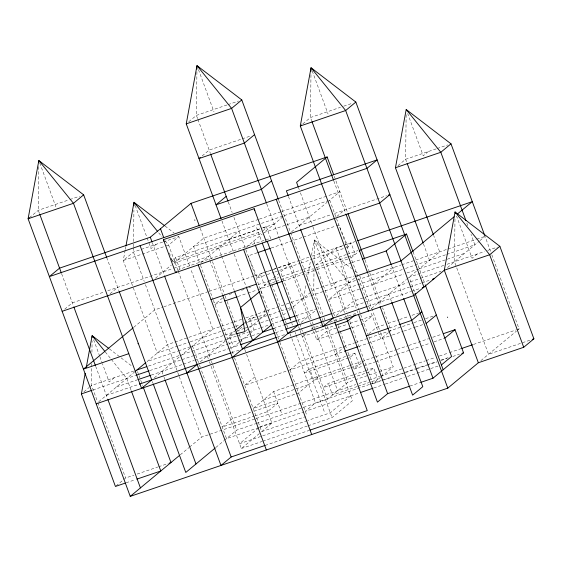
<?xml version="1.0" encoding="UTF-8"?>
<svg xmlns="http://www.w3.org/2000/svg" width="562" height="562" viewBox="0 0 562 562"><rect width="100%" height="100%" fill="white"/><g stroke="black" fill="none" stroke-linecap="round" stroke-linejoin="round"><path stroke-width="0.42" stroke-dasharray="2.81 2.11" d="M38.785 166.647L38.286 210.3L39.48 213.56M91.817 363.621L91.571 385.448L97.591 401.83M91.943 352.269L92.077 340.923M133.489 247.694L133.44 252.064L144.23 281.386M133.503 246.823L133.552 242.454M133.559 241.583L133.918 210.153M196.918 71.732L196.419 115.393L197.613 118.617M310.962 74.746L310.477 117.528L311.671 120.788M314.003 268.791L313.765 289.746L323.712 316.771M314.067 263.55L314.334 239.981L351.552 268.481M406.136 114.753L405.631 159.285L406.832 162.544M454.974 218.969L454.489 261.752L456.295 266.662M125.15 250.245L123.254 260.522L132.548 285.777M125.312 249.395L125.783 246.823M303.585 298.211L306.269 283.655M307.063 279.37L310.54 260.529M311.488 255.394L314.334 239.981L348.946 282.749M259.7 228.86L175.569 257.537L172.682 261.688L260.937 231.607M263.409 230.764L266.297 226.605L270.554 238.176L268.727 239.693M257.192 252.802L248.116 255.893L257.382 277.937L260.269 273.785L272.64 269.57M346.466 247.575L348.11 247.013L351.004 242.861L355.254 254.424L347.836 256.96M29.372 217.705L38.286 210.3L69.07 199.812M188.783 121.736L196.419 115.393L227.203 104.897M202.187 155.913L209.19 150.089L241.358 139.13M64.693 309.184L72.329 302.841L104.497 291.875M156.124 244.33L151.03 248.559L148.642 242.067M302.834 123.872L310.477 117.528L340.446 107.307M110.061 293.722L117.697 287.379M189.598 265.924L178.807 236.595L168.621 245.06L165.319 246.184M155.421 278.26L171.333 265.039M177.999 270.624L179.826 269.1L264.779 240.143M200.789 262.798L238.983 231.059M133.812 327.267L154.719 309.894L162.966 307.084M246.156 247.336L262.068 234.115M283.072 216.658L263.978 232.528L309.339 217.065M83.928 391.798L89.021 387.569M89.66 387.035L91.571 385.448L133.693 371.096M114.248 377.72L109.161 381.949L102.586 364.092M291.516 231.874L327.084 202.32M327.737 201.772L339.898 191.677L327.449 195.92M222.531 298.015L214.895 304.358L223.971 301.267M98.743 401.725L134.388 372.1M336.884 216.412L344.52 210.062M397.994 165.635L405.631 159.285L436.414 148.79M260.262 288.896L269.17 281.492M279.356 273.027L270.448 280.438L271.636 283.662M311.116 318.682L290.814 263.508L280.628 271.973L299.406 323.002M154.29 377.797L179.749 356.638M180.388 356.111L189.935 348.18M190.574 347.646L212.85 329.135L190.792 269.184M428.314 151.55L423.221 155.786L407.689 113.573M238.913 342.637L233.659 347L229.401 335.437L234.656 331.067M244.512 322.876L249.767 318.506L257.958 316.511M334.552 315.907L315.809 264.969L336.181 248.046L342.778 245.798M200.29 361.809L226.388 340.122M227.666 339.062L235.302 332.718M235.942 332.184L242.939 326.367M248.032 322.138L256.946 314.734M245.615 331.102L248.903 328.37M249.556 327.822L258.759 320.178M259.412 319.63L265.327 314.72L264.056 307.828M239.567 342.089L249.423 333.898M250.083 333.35L254.024 330.077L249.767 318.506M350.99 257.972L358.542 251.699M283.213 315.134L286.395 312.493M288.945 310.379L292.128 307.73M293.399 306.676L311.222 291.861M311.861 291.334L313.765 289.746L354.271 275.942M336.448 282.019L331.355 286.248L314.334 239.981M301.204 322.419L315.844 310.252M354.678 277.986L328.58 299.672L403.635 274.087M116.067 485.919L123.071 480.103M123.703 479.576L125.614 477.988L133.861 475.178M306.1 333.456L302.279 336.631L334.446 325.665M311.193 329.227L312.465 328.166L322.363 324.794M254.874 376.87L244.688 385.328L343.663 351.594M336.385 315.423L353.575 301.141L407.183 282.862M373.941 284.21L394.313 267.287M313.596 331.25L316.722 339.736L326.901 331.271L346.698 324.527M180.283 454.798L188.916 447.626M189.577 447.071L201.533 437.138L255.478 418.753M290.048 369.866L300.234 361.408L354.671 342.848M371.566 308.419L405.94 279.855M406.579 279.328L416.758 270.863M417.397 270.336L439.681 251.825L433.738 235.682M349.452 365.672L273.568 391.538L253.195 408.469L298.562 393L318.935 376.076M354.952 353.28L309.585 368.742L304.492 372.971L349.859 357.509L354.952 353.28L359.202 364.843L350.955 367.653M215.899 447.429L223.873 440.805M224.54 440.257L236.714 430.134L255.689 423.671M335.416 354.404L344.33 347M447.485 267.568L479.316 241.119M479.948 240.592L485.041 236.363L491.371 253.56M368.89 333.723L376.526 327.379L384.773 324.562M258.625 427.872L239.567 443.706L261.836 436.119M209.408 361.724L241.344 448.525L260.396 432.691M234.53 357.734L261.709 431.602L271.896 423.137L246.507 354.137M477.173 254.017L472.08 258.246L456.548 216.04M388.419 332.599L380.783 338.942L370.772 311.734M389.059 332.065L390.969 330.477L382.603 307.751M353.027 374.98L328.278 383.41L323.192 387.647L368.553 372.184L373.646 367.948L377.903 379.519L369.656 382.329M347.871 352.114L354.116 369.079L361.752 362.729M362.392 362.202L364.295 360.614L396.463 349.648M369.424 384.471L315.486 402.856L305.299 411.321L359.743 392.761M303.522 407.366L327.442 399.21L347.815 382.286L354.411 380.038M350.667 395.852L330.294 412.782L308.025 420.369M308.152 425.757L332.072 417.601L352.437 400.678L325.145 326.487M349.88 321.422L372.81 383.748L380.446 377.404M381.085 376.87L393.182 366.824L380.523 332.43M480.896 360.635L516.436 331.102M517.096 330.554L519.091 328.896L491.673 254.375M228.017 104.623L238.548 101.034M242.18 138.849L251.256 135.751M69.878 199.531L79.6 196.222M343.691 106.204L351.791 103.443M162.601 242.124L133.44 252.064L123.254 260.522L164.497 246.465M163.416 241.843L178.807 236.595M437.222 148.516L447.752 144.926M258.569 219.391L203.802 238.063L173.244 263.452L262.328 233.09M259.398 219.11L280.979 211.755M281.808 211.474L326.62 196.201M282.693 216.159L193.616 246.528L200.213 264.449M284.344 215.597L328.06 200.697M263.002 227.736L266.297 226.605M228.797 239.524L261.787 228.277M262.616 227.996L274.165 224.062M107.799 290.751L172.963 268.538M173.784 268.257L208.425 256.455L209.633 259.728M299.16 225.524L331.327 214.565M334.622 213.441L386.586 195.724M265.608 239.862L270.554 238.176M271.214 248.018L302.553 237.34M303.382 237.059L335.549 226.093M336.371 225.812L338.844 224.969L348.11 247.013M273.469 269.289L277.593 267.884M278.415 267.603L308.938 257.199M312.233 256.075L344.401 245.109M345.23 244.828L351.004 242.861M163.795 306.803L208.333 291.622M209.155 291.341L253.701 276.16M254.523 275.879L272.668 269.697M273.49 269.416L277.621 268.004M278.443 267.723L290.814 263.508M343.6 245.517L355.149 241.583M257.382 277.937L266.458 274.846M267.28 274.565L273.877 272.317M274.706 272.036L278.829 270.631M279.651 270.35L300.277 263.318M301.099 263.037L311.819 259.384M312.648 259.103L345.637 247.856M229.205 294.495L234.15 292.802M241.576 290.273L244.048 289.43M249.001 287.744L250.652 287.182M258.07 284.653L276.216 278.464M277.045 278.183L278.696 277.621M281.991 276.497L302.616 269.472M303.438 269.191L312.514 266.1M315.809 264.969L346.325 254.572M347.154 254.291L357.875 250.631M275.247 281.695L264.526 285.356L260.269 273.785M276.075 281.414L280.199 280.009M281.021 279.728L301.646 272.703M302.468 272.422L313.189 268.762M316.49 267.638L347.007 257.241M237.993 296.49L247.062 293.399M247.891 293.118L256.96 290.02M257.789 289.739L269.331 285.805M283.353 281.028L316.35 269.781M317.172 269.5L349.339 258.534M351.531 262.784L340.804 266.437L356.125 308.081M352.353 262.503L361.429 259.405M233.476 322.11L167.49 344.597L147.118 361.528L177.634 351.124M234.298 321.829L241.723 319.293M245.847 317.888L256.567 314.235M258.218 313.673L266.465 310.863M267.287 310.582L285.44 304.393M286.262 304.112L290.385 302.707M291.207 302.426L310.182 295.963M311.004 295.682L400.91 265.039M401.739 264.758L447.099 249.289M447.928 249.008L475.972 239.454M476.794 239.173L485.041 236.363M177.922 346.03L157.304 353.062L132.85 286.592M178.751 345.749L189.471 342.096M190.293 341.815L234.839 326.634M235.661 326.353L239.784 324.948M244.73 323.262L258.752 318.478M259.581 318.197L280.199 311.172M281.028 310.891L286.796 308.924M287.625 308.643L291.748 307.238M402.273 269.563L338.76 291.207L346.276 311.622M405.574 268.439L445.989 254.663M446.811 254.382L474.855 244.821L470.998 234.333M178.463 350.843L234.551 331.721M244.449 328.349L237.845 330.597L239.04 333.849M245.271 328.067L248.573 326.943M249.395 326.663L260.115 323.01M260.944 322.728L270.013 319.637M270.842 319.357L281.562 315.696M406.937 272.963L417.657 269.31M419.308 268.748L464.676 253.286M148.48 366.052L180.648 355.086M182.299 354.524L236.735 335.971M237.564 335.69L248.285 332.037M249.107 331.756L259.834 328.096M260.635 327.822L269.732 324.724M270.547 324.443L282.103 320.509M296.125 315.725L316.743 308.7M443.762 265.405L409.122 277.214L414.763 292.542M447.064 264.281L484.458 251.53M487.704 250.427L497.419 247.111M92.934 389.979L135.821 375.36M149.843 370.576L181.189 359.898M182.011 359.617L192.731 355.957M193.56 355.676L228.2 343.874M229.029 343.593L239.749 339.933M240.571 339.652L251.298 335.999M252.12 335.718L259.546 333.189M273.568 328.405L283.466 325.033M297.488 320.256L308.208 316.603M410.485 281.738L419.561 278.647M420.383 278.366L441.001 271.334M116.566 386.916L137.184 379.884M151.206 375.107L182.552 364.422M183.374 364.141L194.094 360.488M194.923 360.207L229.563 348.398M230.392 348.117L239.461 345.026M275.752 332.655L284.829 329.564M332.669 313.259L409.375 287.112M410.197 286.831L420.924 283.171M421.746 282.89L430.822 279.799M106.38 395.374L138.547 384.415M231.748 352.641L239.173 350.112M277.115 337.179L284.541 334.65M367.843 306.255L410.738 291.636M411.56 291.355L420.636 288.264M329.789 322.265L357.832 312.704L357.263 311.165M350 323.403L359.076 320.305M359.898 320.024L372.269 315.809L362.083 324.274L351.362 327.927M316.722 339.736L337.341 332.704M388.075 323.438L398.795 319.785M399.617 319.504L408.693 316.413M411.995 315.289L418.592 313.041M389.438 327.969L399.336 324.59M355.5 342.567L387.668 331.601M388.49 331.32L413.239 322.89M414.061 322.609L421.486 320.08M425.61 318.675L433.035 316.139M358.514 346.536L391.503 335.289M392.332 335.008L403.052 331.355M403.874 331.074L414.601 327.414M415.423 327.133L422.849 324.604M350.274 365.391L361.001 361.738M397.292 349.367L408.012 345.714M408.841 345.433L428.63 338.682M432.761 337.277L441.83 334.186M350.133 367.941L313.842 380.305L309.585 368.742M263.381 400.003L308.749 384.541M354.116 369.079L363.185 365.981M364.014 365.7L374.735 362.047M375.557 361.766L396.182 354.741M397.004 354.46L420.102 346.585M420.924 346.304L429.993 343.213M434.124 341.808L444.015 338.429M353.849 374.699L364.576 371.039M365.398 370.758L373.646 367.948M250.603 412.382L232.457 418.571L222.271 427.029L254.446 416.07M253.905 411.258L277.825 403.109L267.638 411.567L255.267 415.789M355.24 379.757L378.331 371.882M379.16 371.601L393.182 366.824M256.307 418.465L355.774 384.563M359.076 383.439L368.145 380.348M368.974 380.067L379.694 376.407M380.523 376.126L413.702 364.822M414.531 364.534L425.315 360.86M426.144 360.579L435.276 357.467M439.421 356.048L448.553 352.943M449.382 352.655L461.002 348.7M473.45 344.457L515.768 330.027M516.597 329.746L519.091 328.896M357.284 386.544L332.535 394.981L328.278 383.41M358.106 386.263L368.827 382.61M370.26 384.183L381.043 380.509M381.872 380.228L415.065 368.911M415.901 368.63L426.684 364.949M427.513 364.668L436.646 361.556M440.791 360.144L449.094 357.313M256.511 423.39L302.7 407.647M372.81 383.748L382.708 380.376M383.53 380.095L404.977 372.782M405.799 372.501L416.526 368.848M417.348 368.567L437.145 361.823M441.268 360.411L447.043 358.444M452.817 356.477L459.414 354.229M259.939 426.783L303.656 411.883M373.765 387.984L384.485 384.331M385.307 384.05L404.282 377.58M407.576 376.456L429.853 368.869M430.675 368.588L438.1 366.052M258.696 427.633L226.528 438.599L201.21 369.782M259.525 427.352L271.896 423.137M137.163 474.054L157.781 467.022M158.61 466.741L168.509 463.369M261.709 431.602L305.426 416.702M529.776 340.228L488.533 354.285L456.597 267.484M262.665 435.838L307.203 420.65M126.155 482.793L135.224 479.702M409.888 386.087L419.786 382.708M241.344 448.525L261.962 441.5M262.784 441.219L307.323 426.038M265.18 445.392L309.163 430.401M258.78 316.315L265.327 314.72M229.401 335.437L235.134 334.039M354.994 271.116L358.444 273.757M165.024 226.043L173.981 232.907M109.365 348.876L132.112 366.291M158.73 232.844L162.025 236.918M165.326 240.986L168.621 245.06L177.964 270.448M105.319 351.974L110.812 358.767M111.367 359.441L126.745 378.451L131.269 390.738M213.939 302.539L214.115 302.925M171.361 258.541L172.351 260.901M466.839 223.037L468.027 226.261M423.467 243.908L429.494 260.283M413.07 251.804L424.984 284.168M391.517 265.503L403.39 297.783M312.233 71.002L328.067 114.03M388.756 294.137L391.468 301.506M334.257 176.342L347.688 212.85M365.033 260.002L369.487 272.106M369.789 272.914L381.408 304.506M333.835 181.013L345.728 213.342M368.026 273.94L379.779 305.883M359.736 275.921L380.221 331.608M329.711 200.135L370.47 310.919M336.181 248.046L358.893 309.774M359.188 310.589L360.397 313.863M360.699 314.685L368.532 335.978M368.834 336.793L382.996 375.283M347.478 314.889L348.075 316.525M298.654 188.01L299.244 189.626M300.431 192.85L312.655 226.072M312.957 226.893L344.52 312.683M345.658 315.767L346.227 317.312M335.746 319.153L336.343 320.776M338.134 325.651L339.926 330.519M340.228 331.334L346.733 349.03M288.468 196.475L300.361 228.804M333.807 319.701L334.411 321.338M324.014 317.593L325.215 320.867M327.323 326.599L347.815 382.286M278.703 200.269L321.035 315.317M322.209 318.506L323.382 321.696M323.677 322.497L324.85 325.686M312.317 321.956L313.526 325.236M313.828 326.051L315.029 329.332M315.331 330.147L337.629 390.745M266.739 203.887L279.286 237.986M279.588 238.801L309.346 319.687M310.477 322.771L311.615 325.855M311.896 326.627L313.315 330.484M299.708 323.817L301.211 327.906M301.506 328.721L302.707 331.987M303.009 332.802L327.442 399.21M298.591 326.606L299.729 329.69M300.01 330.463L301.429 334.32M301.71 335.085L332.072 417.601M198.484 69.681L214.01 111.894M256.574 227.561L261.695 241.484M291.826 323.375L292.423 325.012M295.134 332.381L295.738 334.025M296.041 334.84L324.667 412.634M271.931 284.47L285.004 320.01M285.306 320.818L286.501 324.063M286.796 324.878L288.292 328.939M290.083 333.807L291.573 337.867M291.875 338.675L315.486 402.856M253.792 240.993L254.993 244.266M197.908 119.425L210.385 153.342M228.291 202.011L232.155 212.499M233.933 217.346L278.703 339.019M279.897 342.272L307.077 416.14M221.969 220.964L233.918 253.448M234.221 254.263L246.268 287.02M273.568 391.538L282.082 414.672M218.611 247.99L221.323 255.359M221.625 256.181L234.277 290.575M200.241 228.376L212.19 260.873M212.492 261.688L224.779 295.085M225.081 295.9L226.858 300.74M227.16 301.548L237.255 328.988M239.342 334.657L242.925 344.401M244.716 349.269L246.212 353.329M209.935 260.543L222.285 294.123M200.508 265.264L213.096 299.476M213.398 300.291L233.335 354.489M175.569 257.537L179.826 269.1M178.259 271.263L211.094 360.502M211.396 361.317L212.598 364.59M212.9 365.405L236.714 430.134M169.387 252.963L170.279 255.38M171.466 258.611L172.358 261.028M207.294 355.992L209.106 360.909M192.485 346.059L199.103 364.057M199.405 364.871L200.908 368.96M152.372 242.861L164.266 275.19M135.203 205.537L146.851 237.199M147.146 238.007L148.34 241.253M145.432 284.646L177.43 371.623M177.733 372.444L178.934 375.718M179.236 376.533L201.533 437.138M161.926 371.454L163.739 376.364M164.041 377.186L164.94 379.638M106.71 257.515L118.905 290.652M152.344 381.556L152.948 383.193M137.535 371.623L138.744 374.903M139.046 375.718L142.657 385.546M39.747 162.966L55.877 206.802M93.629 339.743L99.6 355.978M99.903 356.786L102.291 363.284M61.644 273.785L73.531 306.1M95.688 366.326L107.581 398.655M97.893 402.645L125.614 477.988M260.887 290.596L262.152 297.488"/><path stroke-width="0.84" d="M38.834 162.278L38.848 160.535L83.647 194.838L106.71 257.515M92.112 337.425L92.133 335.683L108.677 348.349M133.967 205.783L134.009 202.292L164.329 225.517M196.946 69.112L196.988 65.621L241.786 99.931L278.408 199.461M311.004 71.248L311.039 67.756L355.837 102.066L423.931 287.14L422.287 287.702M125.326 483.074L115.428 486.453L81.385 393.913L85.178 373.365M86.288 367.365L92.133 335.683L104.771 351.299M125.944 245.966L134.009 202.292L157.634 231.481M221.077 218.541L186.24 123.851L196.988 65.621L231.6 108.389L266.444 203.079M423.165 243.086L395.444 167.75L406.2 109.52L450.998 143.823L484.746 235.555M29.372 217.705L28.1 218.766L130.244 496.379L447.795 388.138L478.353 362.75L523.714 347.288L533.9 338.823L499.85 246.289L455.051 211.979L444.303 270.21L478.353 362.75M83.647 194.838L73.467 203.303L28.1 218.766L38.848 160.535L73.467 203.303L141.561 388.377L151.747 379.912L119.2 291.474M241.786 99.931L231.6 108.389L186.24 123.851M200.276 157.5L199.004 158.554L244.372 143.092L254.558 134.627M288.173 195.667L286.388 190.827L377.116 159.903L366.937 168.361L49.379 276.602L59.565 268.137L150.293 237.213L191.031 203.36L327.126 156.974L333.659 174.726M301.562 124.933L300.291 125.986L368.384 311.067M226.212 196.363L216.026 204.821L261.393 189.359L271.579 180.901M355.837 102.066L345.658 110.524L300.291 125.986L311.039 67.756L345.658 110.524L447.795 388.138M176.777 271.636L175.562 272.647L163.416 239.644L254.143 208.713L254.811 210.293M327.126 156.974L296.574 182.362L298.352 187.202M133.145 327.829L83.429 369.136L128.789 353.674M135.02 371.573L145.846 362.581M259.567 291.685L240.515 307.519L244.962 331.643L235.949 333.842M450.998 143.823L440.812 152.288L395.444 167.75M235.316 330.519L243.859 323.424M186.921 372.915L197.107 364.45M359.202 251.151L361.176 249.507L406.537 234.045L413.07 251.804M232.289 357.453L271.755 324.66M362.251 259.124L386.171 250.975L406.537 234.045M277.656 341.991L298.022 325.061L267.294 241.534M454.047 216.806L400.98 260.901L355.62 276.363M457.398 214.017L472.277 201.66L357.622 240.74M130.244 496.379L179.615 455.346M355.282 314.818L347.646 321.169L336.097 325.103M215.239 447.984L185.79 472.452L153.25 384.008M265.18 445.392L231.158 456.99L220.971 465.455L140.107 245.678M499.85 246.289L489.671 254.748L444.303 270.21L413.751 295.605L96.193 403.839M421.893 311.91L411.707 320.375L399.336 324.59M426.144 323.48L436.33 315.015M444.844 338.148L455.03 329.69L463.538 352.824L432.986 378.212L420.615 382.427M409.066 386.368L387.618 393.674L377.432 402.139L346.508 318.085M441.395 364.928L451.581 356.47L425.279 284.983M388.237 195.162L389.887 194.6L379.701 203.065L62.15 311.306M258.014 252.521L270.385 248.299M211.01 299.616L256.377 284.154M224.793 300.986L237.164 296.771M270.16 285.524L282.531 281.309M136.931 369.986L146.83 366.614M282.103 320.509L295.296 316.006M81.385 393.913L92.105 390.26M136.643 375.079L149.021 370.857M273.568 328.405L262.84 332.065L246.57 287.842M284.288 324.752L296.659 320.537M138.006 379.603L150.384 375.388M240.262 344.752L274.93 332.936M285.651 329.283L331.84 313.54M432.466 279.237L434.117 278.675M139.369 384.134L230.926 352.922M276.293 337.46L242.475 348.988L222.587 294.938M367.021 306.536L287.835 333.526L255.296 245.081M338.162 332.423L350.54 328.208M366.34 335.837L388.609 328.25M344.492 351.313L357.685 346.817M443.481 333.624L455.03 329.69M461.831 348.412L472.621 344.738M461.887 353.386L463.538 352.824M360.565 392.48L372.936 388.265M169.331 463.088L170.981 462.526L143.261 387.183M532.249 339.385L533.9 338.823M136.875 479.14L160.795 470.991L131.571 391.552M309.992 430.12L367.253 410.604L334.713 322.159M406.2 109.52L440.812 152.288L465.947 220.613M447.478 317.094L447.661 317.488M194.705 219.925L194.881 220.318M138.02 343.389L138.196 343.782M163.416 239.644L164.076 241.217M523.714 347.288L489.671 254.748L455.051 211.979L455.649 213.602M407.127 163.359L433.442 234.874M415.058 293.35L443.172 369.747M386.171 250.975L391.215 264.695M403.692 298.591L432.986 378.212M391.763 302.328L422.8 386.677L412.613 395.135L380.074 306.697M347.99 213.665L364.738 259.194M311.973 121.603L333.533 180.205M346.03 214.157L367.724 273.118M358.394 314.249L387.618 393.674M300.663 229.619L333.203 318.064L323.017 326.529L276.202 199.285M254.143 208.713L266.29 241.723M262.292 243.121L290.617 320.101M210.68 154.15L227.996 201.203M243.606 249.451L311.699 434.524M234.579 291.39L252.661 340.523M191.031 203.36L199.348 225.959M198.238 264.913L266.339 449.986M160.479 228.748L163.746 237.628M150.293 237.213L152.077 242.053M164.568 276.012L231.158 456.99M165.242 380.46L195.976 463.987M39.783 214.375L61.342 272.977M73.833 306.915L95.392 365.518M107.883 399.47L140.423 487.914"/></g></svg>
